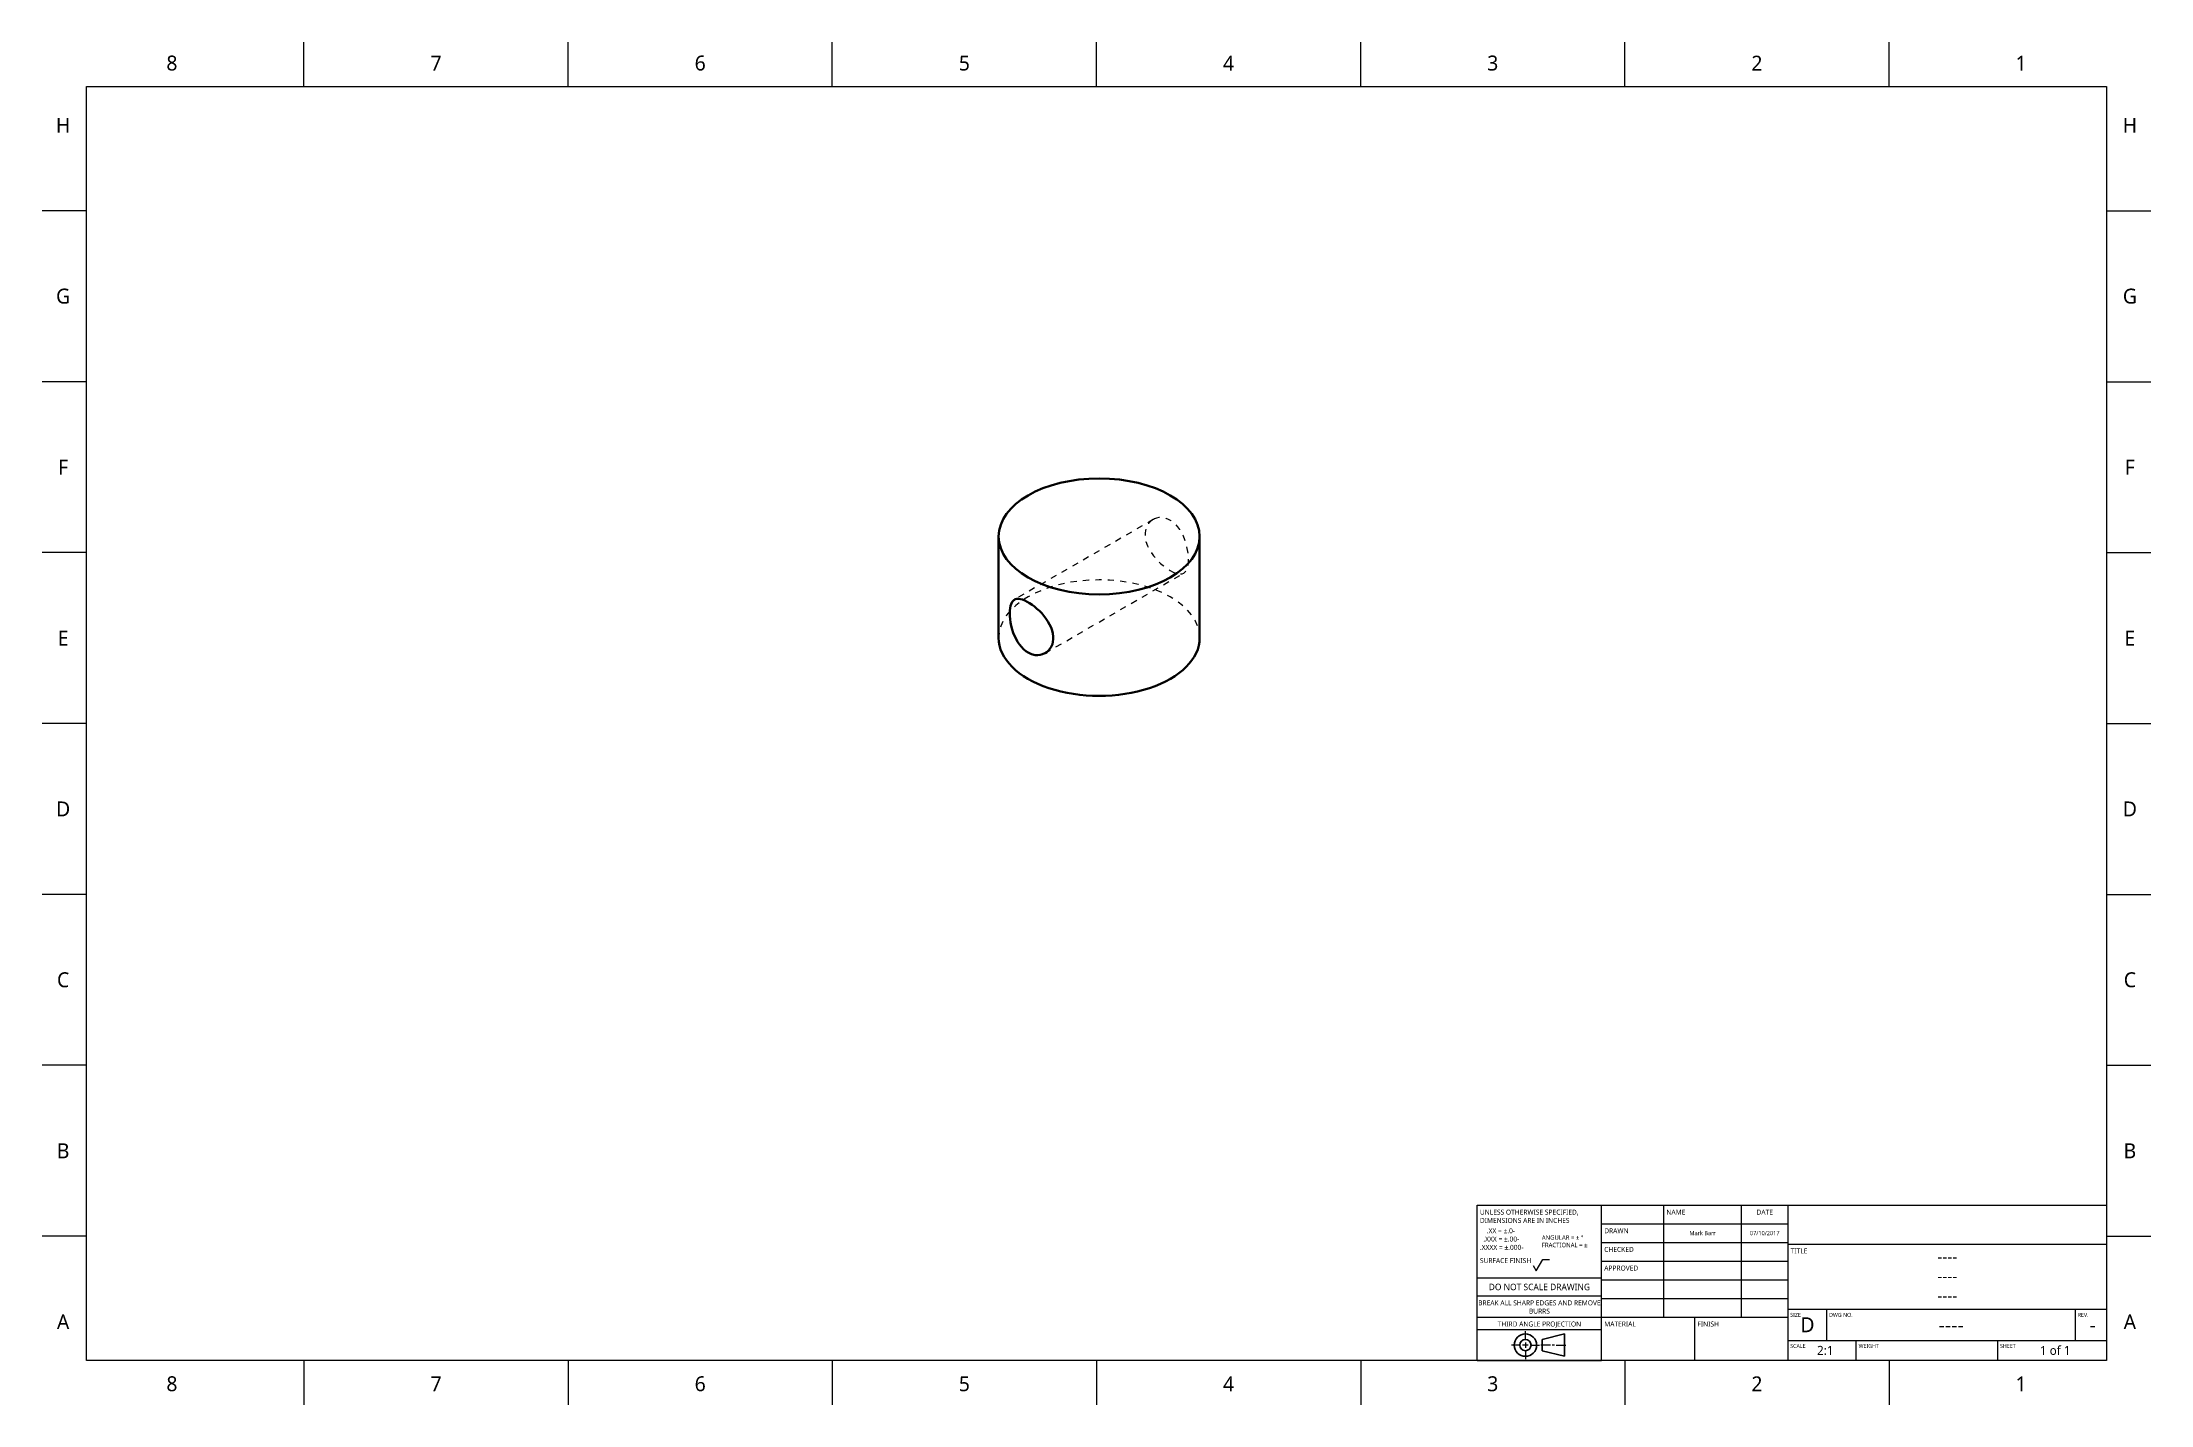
# Model space of a CAD drawing. Header units: inches. Extents: x 0.1 to 34, y 0 to 22.
import ezdxf

# ---------------------------------------------------------------- set-up
doc = ezdxf.new("R2010")
doc.units = ezdxf.units.IN
doc.header["$LTSCALE"] = 0.5
doc.header["$MEASUREMENT"] = 0
doc.linetypes.add('HIDDEN', pattern=[0.15, 0.1, -0.05])
for name, color, linetype, lineweight in [('BORDER_FRAME', 7, 'Continuous', 15), ('BORDER_ZONES', 7, 'Continuous', 15), ('Hidden', 7, 'HIDDEN', 15), ('TITLE_BLOCK', 7, 'Continuous', 15), ('Visible', 7, 'Continuous', 40)]:
    doc.layers.add(name, color=color, linetype=linetype, lineweight=lineweight)
doc.styles.add('Onshape-Standard', font='NotoSans-Regular.ttf')
doc.styles.add('Onshape-Standard-Fields', font='')
doc.styles.get('Onshape-Standard-Fields').set_extended_font_data('Noto Sans')

msp = doc.modelspace()

# ---------------------------------------------------------------- linework, layer by layer
at = {"layer": 'BORDER_FRAME'}
for p, q in [((0.787, 0.75), (0.787, 21.25)), ((0.787, 21.25), (33.288, 21.25)), ((33.288, 21.25), (33.288, 0.75)), ((33.288, 0.75), (0.787, 0.75))]:
    msp.add_line(p, q, dxfattribs=at)
at = {"layer": 'BORDER_ZONES'}
for p, q in [((4.287, 21.25), (4.287, 21.962)), ((8.537, 21.25), (8.537, 21.962)), ((12.787, 21.25), (12.787, 21.962)), ((17.038, 21.25), (17.038, 21.962)), ((21.288, 21.25), (21.288, 21.962)), ((25.538, 21.25), (25.538, 21.962)), ((29.788, 21.25), (29.788, 21.962)), ((0.787, 19.25), (0.075, 19.25)), ((33.288, 19.25), (34, 19.25)), ((0.787, 16.5), (0.075, 16.5)), ((33.288, 16.5), (34, 16.5)), ((0.787, 13.75), (0.075, 13.75)), ((33.288, 13.75), (34, 13.75)), ((0.787, 11), (0.075, 11)), ((33.288, 11), (34, 11)), ((0.787, 8.25), (0.075, 8.25)), ((33.288, 8.25), (34, 8.25)), ((0.787, 5.5), (0.075, 5.5)), ((33.288, 5.5), (34, 5.5)), ((0.787, 2.75), (0.075, 2.75)), ((33.288, 2.75), (34, 2.75)), ((4.287, 0.75), (4.287, 0.038)), ((8.537, 0.75), (8.537, 0.038)), ((12.787, 0.75), (12.787, 0.038)), ((17.038, 0.75), (17.038, 0.038)), ((21.288, 0.75), (21.288, 0.038)), ((25.538, 0.75), (25.538, 0.038)), ((29.788, 0.75), (29.788, 0.038))]:
    msp.add_line(p, q, dxfattribs=at)
at = {"layer": 'Hidden'}
for p, q in [((17.948, 14.28), (15.716, 12.992)), ((16.212, 12.132), (18.444, 13.421))]:
    msp.add_line(p, q, dxfattribs=at)
at = {"layer": 'Hidden', "flags": 128}
msp.add_lwpolyline([(17.948, 14.28), (17.935, 14.272), (17.904, 14.248), (17.876, 14.218), (17.854, 14.185), (17.836, 14.147), (17.824, 14.106), (17.818, 14.062), (17.818, 14.018), (17.823, 13.972), (17.833, 13.926), (17.858, 13.857), (17.893, 13.789), (17.922, 13.744), (17.954, 13.699), (17.989, 13.657), (18.028, 13.615), (18.069, 13.576), (18.11, 13.54), (18.167, 13.497), (18.223, 13.461), (18.261, 13.441), (18.297, 13.425), (18.331, 13.414), (18.362, 13.408), (18.391, 13.406), (18.416, 13.41), (18.44, 13.419), (18.444, 13.421), (18.46, 13.433), (18.478, 13.452), (18.492, 13.477), (18.504, 13.508), (18.512, 13.543), (18.517, 13.582), (18.519, 13.625), (18.518, 13.671), (18.514, 13.719), (18.507, 13.768), (18.498, 13.818), (18.478, 13.896), (18.452, 13.973), (18.43, 14.024), (18.405, 14.074), (18.377, 14.12), (18.346, 14.163), (18.311, 14.202), (18.275, 14.236), (18.237, 14.263), (18.198, 14.284), (18.159, 14.3), (18.119, 14.31), (18.08, 14.314), (18.042, 14.312), (18.004, 14.304), (17.968, 14.291), (17.948, 14.28)], dxfattribs=at)
at = {"layer": 'Hidden'}
msp.add_ellipse((17.08, 12.377), major_axis=(-1.617, 0), ratio=0.57735, start_param=3.141593, end_param=6.283185, dxfattribs=at)
at = {"layer": 'TITLE_BLOCK'}
for p, q in [((23.163, 0.75), (23.163, 3.25)), ((23.163, 3.25), (25.163, 3.25)), ((25.163, 0.75), (25.163, 3.25)), ((25.163, 3.25), (28.163, 3.25)), ((26.163, 1.45), (26.163, 3.25)), ((27.413, 1.45), (27.413, 3.25)), ((28.163, 0.75), (28.163, 3.25)), ((28.163, 3.25), (33.288, 3.25)), ((25.163, 2.95), (28.163, 2.95)), ((24.113, 2.193), (24.218, 2.375)), ((24.218, 2.375), (24.328, 2.375)), ((25.163, 2.65), (28.163, 2.65)), ((28.163, 2.625), (33.288, 2.625)), ((23.163, 2.08), (25.163, 2.08)), ((24.062, 2.28), (24.113, 2.193)), ((25.163, 2.35), (28.163, 2.35)), ((25.163, 2.05), (28.163, 2.05)), ((23.163, 1.79), (25.163, 1.79)), ((25.163, 1.75), (28.163, 1.75)), ((23.163, 1.45), (25.163, 1.45)), ((25.163, 1.45), (28.163, 1.45)), ((26.663, 0.75), (26.663, 1.45)), ((28.163, 1.575), (33.288, 1.575)), ((28.788, 1.075), (28.788, 1.575)), ((32.788, 1.075), (32.788, 1.575)), ((23.163, 1.25), (25.163, 1.25)), ((28.163, 1.075), (33.288, 1.075)), ((29.262, 0.75), (29.262, 1.075)), ((31.538, 0.75), (31.538, 1.075)), ((23.163, 0.75), (25.163, 0.75))]:
    msp.add_line(p, q, dxfattribs=at)
at = {"layer": 'TITLE_BLOCK', "lineweight": 15}
for p, q in [((23.938, 1.088), (23.938, 1.223)), ((23.938, 1.043), (23.938, 0.953)), ((23.848, 0.998), (23.712, 0.998)), ((23.983, 0.998), (23.892, 0.998)), ((23.938, 0.908), (23.938, 0.773)), ((24.027, 0.998), (24.163, 0.998)), ((24.343, 0.998), (24.185, 0.998)), ((24.405, 0.998), (24.369, 0.998)), ((24.433, 0.998), (24.59, 0.998))]:
    msp.add_line(p, q, dxfattribs=at)
at = {"layer": 'TITLE_BLOCK', "lineweight": 30}
for p, q in [((24.567, 1.178), (24.207, 1.088)), ((24.207, 1.088), (24.207, 0.908)), ((24.567, 0.818), (24.567, 1.178)), ((24.207, 0.908), (24.567, 0.818))]:
    msp.add_line(p, q, dxfattribs=at)
for radius in [0.18, 0.09]:
    msp.add_circle((23.938, 0.998), radius, dxfattribs=at)
at = {"layer": 'Visible'}
for p, q in [((15.463, 14.01), (15.463, 12.377)), ((18.697, 12.377), (18.697, 14.01))]:
    msp.add_line(p, q, dxfattribs=at)
at = {"layer": 'Visible', "flags": 128}
msp.add_lwpolyline([(16.212, 12.132), (16.206, 12.129), (16.17, 12.113), (16.132, 12.103), (16.091, 12.099), (16.05, 12.101), (15.993, 12.115), (15.937, 12.141), (15.899, 12.166), (15.863, 12.196), (15.829, 12.231), (15.798, 12.271), (15.769, 12.314), (15.743, 12.36), (15.72, 12.409), (15.699, 12.461), (15.682, 12.514), (15.667, 12.569), (15.656, 12.623), (15.648, 12.677), (15.643, 12.726), (15.641, 12.774), (15.642, 12.818), (15.646, 12.857), (15.652, 12.891), (15.662, 12.922), (15.681, 12.96), (15.707, 12.986), (15.716, 12.992), (15.729, 12.998), (15.754, 13.005), (15.783, 13.006), (15.814, 13.002), (15.848, 12.993), (15.885, 12.978), (15.922, 12.959), (15.961, 12.937), (16.001, 12.91), (16.04, 12.88), (16.08, 12.847), (16.118, 12.812), (16.156, 12.773), (16.192, 12.731), (16.225, 12.688), (16.256, 12.642), (16.283, 12.594), (16.306, 12.545), (16.324, 12.497), (16.336, 12.448), (16.342, 12.401), (16.342, 12.357), (16.337, 12.314), (16.327, 12.274), (16.302, 12.221), (16.267, 12.176), (16.238, 12.15), (16.212, 12.132)], dxfattribs=at)
at = {"layer": 'Visible'}
msp.add_ellipse((17.08, 14.01), major_axis=(-1.617, 0), ratio=0.57735, dxfattribs=at)
msp.add_ellipse((17.08, 12.377), major_axis=(-1.617, 0), ratio=0.57735, start_param=0, end_param=3.141593, dxfattribs=at)

# ---------------------------------------------------------------- texts
at = {"layer": 'BORDER_ZONES', "char_height": 0.24, "attachment_point": 5, "style": 'Onshape-Standard'}
for s, insert in [('8', (2.163, 21.625)), ('7', (6.412, 21.625)), ('6', (10.662, 21.625)), ('5', (14.912, 21.625)), ('4', (19.163, 21.625)), ('3', (23.413, 21.625)), ('2', (27.663, 21.625)), ('1', (31.913, 21.625)), ('H', (0.412, 20.625)), ('H', (33.663, 20.625)), ('G', (0.412, 17.875)), ('G', (33.663, 17.875)), ('F', (0.412, 15.125)), ('F', (33.663, 15.125)), ('E', (0.412, 12.375)), ('E', (33.663, 12.375)), ('D', (0.412, 9.625)), ('D', (33.663, 9.625)), ('C', (0.412, 6.875)), ('C', (33.663, 6.875)), ('B', (0.412, 4.125)), ('B', (33.663, 4.125)), ('A', (0.412, 1.375)), ('A', (33.663, 1.375)), ('8', (2.163, 0.375)), ('7', (6.412, 0.375)), ('6', (10.662, 0.375)), ('5', (14.912, 0.375)), ('4', (19.163, 0.375)), ('3', (23.413, 0.375)), ('2', (27.663, 0.375)), ('1', (31.913, 0.375))]:
    msp.add_mtext(s, dxfattribs=dict(at, insert=insert))
at = {"layer": 'TITLE_BLOCK'}
for s, insert, char_height, width, attachment_point, style in [('UNLESS OTHERWISE SPECIFIED, DIMENSIONS ARE IN INCHES', (23.206, 3.178), 0.08, 2, 1, 'Onshape-Standard'), ('NAME', (26.206, 3.178), 0.08, 1.25, 1, 'Onshape-Standard'), ('DATE', (27.788, 3.178), 0.08, 0.75, 2, 'Onshape-Standard'), ('    .XX = ±.0-^J  .XXX = ±.00-^J.XXXX = ±.000-', (23.206, 2.878), 0.08, 1, 1, 'Onshape-Standard'), ('^JANGULAR = ± °^JFRACTIONAL = ±', (24.202, 2.885), 0.072, 1, 1, 'Onshape-Standard'), ('DRAWN', (25.206, 2.878), 0.08, 1, 1, 'Onshape-Standard'), ('Mark Barr', (26.788, 2.8), 0.0672, 1.25, 5, 'Onshape-Standard-Fields'), ('07/10/2017', (27.788, 2.8), 0.0672, 0.75, 5, 'Onshape-Standard-Fields'), ('SURFACE FINISH', (23.206, 2.398), 0.08, 1, 1, 'Onshape-Standard'), ('CHECKED', (25.206, 2.578), 0.08, 1, 1, 'Onshape-Standard'), ('TITLE', (28.206, 2.553), 0.08, 0.625, 1, 'Onshape-Standard'), ('----', (30.725, 2.425), 0.192, 4.625, 5, 'Onshape-Standard-Fields'), ('APPROVED', (25.206, 2.278), 0.08, 1, 1, 'Onshape-Standard'), ('----', (30.725, 2.11), 0.192, 4.625, 5, 'Onshape-Standard-Fields'), ('BREAK ALL SHARP EDGES AND REMOVE BURRS', (24.163, 1.718), 0.08, 2, 2, 'Onshape-Standard'), ('DO NOT SCALE DRAWING', (24.163, 1.986), 0.104, 2, 2, 'Onshape-Standard'), ('----', (30.725, 1.795), 0.192, 4.625, 5, 'Onshape-Standard-Fields'), ('THIRD ANGLE PROJECTION', (24.163, 1.378), 0.08, 2, 2, 'Onshape-Standard'), ('MATERIAL', (25.206, 1.378), 0.08, 1.5, 1, 'Onshape-Standard'), ('FINISH', (26.706, 1.378), 0.08, 1.5, 1, 'Onshape-Standard'), ('SIZE', (28.198, 1.517), 0.064, 0.625, 1, 'Onshape-Standard'), ('D', (28.475, 1.325), 0.24, 0.625, 5, 'Onshape-Standard-Fields'), ('DWG NO.', (28.823, 1.517), 0.064, 4, 1, 'Onshape-Standard'), ('REV.', (32.823, 1.517), 0.064, 0.5, 1, 'Onshape-Standard'), ('SCALE', (28.198, 1.017), 0.064, 1.1, 1, 'Onshape-Standard'), ('WEIGHT', (29.298, 1.017), 0.064, 2.275, 1, 'Onshape-Standard'), ('----', (30.788, 1.325), 0.24, 4, 5, 'Onshape-Standard-Fields'), ('SHEET', (31.573, 1.017), 0.064, 1.75, 1, 'Onshape-Standard'), ('-', (33.062, 1.325), 0.24, 0.45, 5, 'Onshape-Standard-Fields'), ('2:1', (28.762, 0.912), 0.144, 1, 5, 'Onshape-Standard-Fields'), ('1 of 1', (32.462, 0.912), 0.144, 1.65, 5, 'Onshape-Standard-Fields')]:
    msp.add_mtext(s, dxfattribs=dict(at, insert=insert, char_height=char_height, width=width, attachment_point=attachment_point, style=style))

doc.saveas('drawing.dxf')
